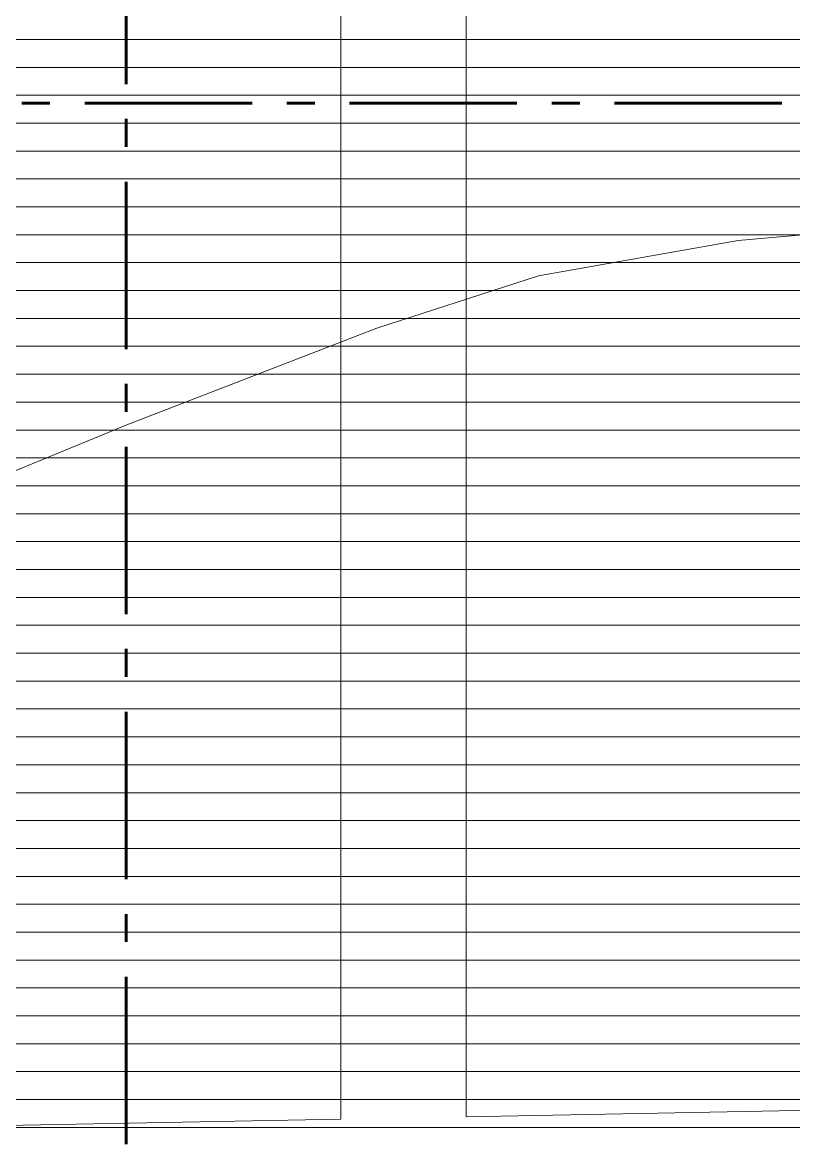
# Model space of a CAD drawing. Header units: metres. Extents: x 48 to 635, y -15 to 39.
# Drawn here: x 68.257 to 71.022, y 6.48 to 10.516 of the extents above; entities that cross this region are included whole.
import ezdxf

# ---------------------------------------------------------------- set-up
doc = ezdxf.new("R2010")
doc.units = ezdxf.units.M
doc.header["$MEASUREMENT"] = 0
doc.linetypes.add('Linea punta', pattern=[0.85, 0.6, -0.125, 0, -0.125])
doc.linetypes.add('Wipeout_Contour', pattern=[1, 0, -1])
for name, color, linetype in [('Interior - Furniture', 7, 'Continuous'), ('Marker - Section', 7, 'Continuous'), ('Shell - Roof', 7, 'Continuous'), ('Structural - Bearing', 7, 'Continuous')]:
    doc.layers.add(name, color=color, linetype=linetype)

# ---------------------------------------------------------------- blocks, each defined once
blk = doc.blocks.new('*X20')
at = {"layer": 'Shell - Roof', "color": 23, "linetype": 'Continuous', "lineweight": 13, "true_color": 0xbf8080}
for p, q in [((68.2008, 10.4551), (68.447, 10.4551)), ((68.2008, 10.4551), (68.447, 10.4551)), ((68.447, 10.4551), (68.6932, 10.4551)), ((68.447, 10.4551), (68.6932, 10.4551)), ((68.6932, 10.4551), (68.9394, 10.4551)), ((68.6932, 10.4551), (68.9394, 10.4551)), ((68.9394, 10.4551), (69.1856, 10.4551)), ((68.9394, 10.4551), (69.1856, 10.4551)), ((69.1856, 10.4551), (69.4318, 10.4551)), ((69.1856, 10.4551), (69.4318, 10.4551)), ((69.4318, 10.4551), (69.678, 10.4551)), ((69.4318, 10.4551), (69.678, 10.4551)), ((69.678, 10.4551), (69.9242, 10.4551)), ((69.678, 10.4551), (69.9242, 10.4551)), ((69.9242, 10.4551), (70.1704, 10.4551)), ((69.9242, 10.4551), (70.1704, 10.4551)), ((70.1704, 10.4551), (70.4166, 10.4551)), ((70.1704, 10.4551), (70.4166, 10.4551)), ((70.4166, 10.4551), (70.6628, 10.4551)), ((70.4166, 10.4551), (70.6628, 10.4551)), ((70.6628, 10.4551), (70.909, 10.4551)), ((70.6628, 10.4551), (70.909, 10.4551)), ((70.909, 10.4551), (71.1552, 10.4551)), ((70.909, 10.4551), (71.1552, 10.4551)), ((68.2008, 10.3551), (68.447, 10.3551)), ((68.2008, 10.3551), (68.447, 10.3551)), ((68.447, 10.3551), (68.6932, 10.3551)), ((68.447, 10.3551), (68.6932, 10.3551)), ((68.6932, 10.3551), (68.9394, 10.3551)), ((68.6932, 10.3551), (68.9394, 10.3551)), ((68.9394, 10.3551), (69.1856, 10.3551)), ((68.9394, 10.3551), (69.1856, 10.3551)), ((69.1856, 10.3551), (69.4318, 10.3551)), ((69.1856, 10.3551), (69.4318, 10.3551)), ((69.4318, 10.3551), (69.678, 10.3551)), ((69.4318, 10.3551), (69.678, 10.3551)), ((69.678, 10.3551), (69.9242, 10.3551)), ((69.678, 10.3551), (69.9242, 10.3551)), ((69.9242, 10.3551), (70.1704, 10.3551)), ((69.9242, 10.3551), (70.1704, 10.3551)), ((70.1704, 10.3551), (70.4166, 10.3551)), ((70.1704, 10.3551), (70.4166, 10.3551)), ((70.4166, 10.3551), (70.6628, 10.3551)), ((70.4166, 10.3551), (70.6628, 10.3551)), ((70.6628, 10.3551), (70.909, 10.3551)), ((70.6628, 10.3551), (70.909, 10.3551)), ((70.909, 10.3551), (71.1552, 10.3551)), ((70.909, 10.3551), (71.1552, 10.3551)), ((68.2008, 10.2551), (68.447, 10.2551)), ((68.2008, 10.2551), (68.447, 10.2551)), ((68.447, 10.2551), (68.6932, 10.2551)), ((68.447, 10.2551), (68.6932, 10.2551)), ((68.6932, 10.2551), (68.9394, 10.2551)), ((68.6932, 10.2551), (68.9394, 10.2551)), ((68.9394, 10.2551), (69.1856, 10.2551)), ((68.9394, 10.2551), (69.1856, 10.2551)), ((69.1856, 10.2551), (69.4318, 10.2551)), ((69.1856, 10.2551), (69.4318, 10.2551)), ((69.4318, 10.2551), (69.678, 10.2551)), ((69.4318, 10.2551), (69.678, 10.2551)), ((69.678, 10.2551), (69.9242, 10.2551)), ((69.678, 10.2551), (69.9242, 10.2551)), ((69.9242, 10.2551), (70.1704, 10.2551)), ((69.9242, 10.2551), (70.1704, 10.2551)), ((70.1704, 10.2551), (70.4166, 10.2551)), ((70.1704, 10.2551), (70.4166, 10.2551)), ((70.4166, 10.2551), (70.6628, 10.2551)), ((70.4166, 10.2551), (70.6628, 10.2551)), ((70.6628, 10.2551), (70.909, 10.2551)), ((70.6628, 10.2551), (70.909, 10.2551)), ((70.909, 10.2551), (71.1552, 10.2551)), ((70.909, 10.2551), (71.1552, 10.2551)), ((68.2008, 10.1551), (68.447, 10.1551)), ((68.2008, 10.1551), (68.447, 10.1551)), ((68.447, 10.1551), (68.6932, 10.1551)), ((68.447, 10.1551), (68.6932, 10.1551)), ((68.6932, 10.1551), (68.9394, 10.1551)), ((68.6932, 10.1551), (68.9394, 10.1551)), ((68.9394, 10.1551), (69.1856, 10.1551)), ((68.9394, 10.1551), (69.1856, 10.1551)), ((69.1856, 10.1551), (69.4318, 10.1551)), ((69.1856, 10.1551), (69.4318, 10.1551)), ((69.4318, 10.1551), (69.678, 10.1551)), ((69.4318, 10.1551), (69.678, 10.1551)), ((69.678, 10.1551), (69.9242, 10.1551)), ((69.678, 10.1551), (69.9242, 10.1551)), ((69.9242, 10.1551), (70.1704, 10.1551)), ((69.9242, 10.1551), (70.1704, 10.1551)), ((70.1704, 10.1551), (70.4166, 10.1551)), ((70.1704, 10.1551), (70.4166, 10.1551)), ((70.4166, 10.1551), (70.6628, 10.1551)), ((70.4166, 10.1551), (70.6628, 10.1551)), ((70.6628, 10.1551), (70.909, 10.1551)), ((70.6628, 10.1551), (70.909, 10.1551)), ((70.909, 10.1551), (71.1552, 10.1551)), ((70.909, 10.1551), (71.1552, 10.1551)), ((68.2008, 10.0551), (68.447, 10.0551)), ((68.2008, 10.0551), (68.447, 10.0551)), ((68.447, 10.0551), (68.6932, 10.0551)), ((68.447, 10.0551), (68.6932, 10.0551)), ((68.6932, 10.0551), (68.9394, 10.0551)), ((68.6932, 10.0551), (68.9394, 10.0551)), ((68.9394, 10.0551), (69.1856, 10.0551)), ((68.9394, 10.0551), (69.1856, 10.0551)), ((69.1856, 10.0551), (69.4318, 10.0551)), ((69.1856, 10.0551), (69.4318, 10.0551)), ((69.4318, 10.0551), (69.678, 10.0551)), ((69.4318, 10.0551), (69.678, 10.0551)), ((69.678, 10.0551), (69.9242, 10.0551)), ((69.678, 10.0551), (69.9242, 10.0551)), ((69.9242, 10.0551), (70.1704, 10.0551)), ((69.9242, 10.0551), (70.1704, 10.0551)), ((70.1704, 10.0551), (70.4166, 10.0551)), ((70.1704, 10.0551), (70.4166, 10.0551)), ((70.4166, 10.0551), (70.6628, 10.0551)), ((70.4166, 10.0551), (70.6628, 10.0551)), ((70.6628, 10.0551), (70.909, 10.0551)), ((70.6628, 10.0551), (70.909, 10.0551)), ((70.909, 10.0551), (71.1552, 10.0551)), ((70.909, 10.0551), (71.1552, 10.0551)), ((68.2008, 9.9551), (68.447, 9.9551)), ((68.2008, 9.9551), (68.447, 9.9551)), ((68.447, 9.9551), (68.6932, 9.9551)), ((68.447, 9.9551), (68.6932, 9.9551)), ((68.6932, 9.9551), (68.9394, 9.9551)), ((68.6932, 9.9551), (68.9394, 9.9551)), ((68.9394, 9.9551), (69.1856, 9.9551)), ((68.9394, 9.9551), (69.1856, 9.9551)), ((69.1856, 9.9551), (69.4318, 9.9551)), ((69.1856, 9.9551), (69.4318, 9.9551)), ((69.4318, 9.9551), (69.678, 9.9551)), ((69.4318, 9.9551), (69.678, 9.9551)), ((69.678, 9.9551), (69.9242, 9.9551)), ((69.678, 9.9551), (69.9242, 9.9551)), ((69.9242, 9.9551), (70.1704, 9.9551)), ((69.9242, 9.9551), (70.1704, 9.9551)), ((70.1704, 9.9551), (70.4166, 9.9551)), ((70.1704, 9.9551), (70.4166, 9.9551)), ((70.4166, 9.9551), (70.6628, 9.9551)), ((70.4166, 9.9551), (70.6628, 9.9551)), ((70.6628, 9.9551), (70.909, 9.9551)), ((70.6628, 9.9551), (70.909, 9.9551)), ((70.909, 9.9551), (71.1552, 9.9551)), ((70.909, 9.9551), (71.1552, 9.9551)), ((68.2008, 9.8551), (68.447, 9.8551)), ((68.2008, 9.8551), (68.447, 9.8551)), ((68.447, 9.8551), (68.6932, 9.8551)), ((68.447, 9.8551), (68.6932, 9.8551)), ((68.6932, 9.8551), (68.9394, 9.8551)), ((68.6932, 9.8551), (68.9394, 9.8551)), ((68.9394, 9.8551), (69.1856, 9.8551)), ((68.9394, 9.8551), (69.1856, 9.8551)), ((69.1856, 9.8551), (69.4318, 9.8551)), ((69.1856, 9.8551), (69.4318, 9.8551)), ((69.4318, 9.8551), (69.678, 9.8551)), ((69.4318, 9.8551), (69.678, 9.8551)), ((69.678, 9.8551), (69.9242, 9.8551)), ((69.678, 9.8551), (69.9242, 9.8551)), ((69.9242, 9.8551), (70.1704, 9.8551)), ((69.9242, 9.8551), (70.1704, 9.8551)), ((70.1704, 9.8551), (70.4166, 9.8551)), ((70.1704, 9.8551), (70.4166, 9.8551)), ((70.4166, 9.8551), (70.6628, 9.8551)), ((70.4166, 9.8551), (70.6628, 9.8551)), ((70.6628, 9.8551), (70.909, 9.8551)), ((70.6628, 9.8551), (70.909, 9.8551)), ((70.909, 9.8551), (71.1552, 9.8551)), ((70.909, 9.8551), (71.1552, 9.8551)), ((68.2008, 9.7551), (68.447, 9.7551)), ((68.2008, 9.7551), (68.447, 9.7551)), ((68.447, 9.7551), (68.6932, 9.7551)), ((68.447, 9.7551), (68.6932, 9.7551)), ((68.6932, 9.7551), (68.9394, 9.7551)), ((68.6932, 9.7551), (68.9394, 9.7551)), ((68.9394, 9.7551), (69.1856, 9.7551)), ((68.9394, 9.7551), (69.1856, 9.7551)), ((69.1856, 9.7551), (69.4318, 9.7551)), ((69.1856, 9.7551), (69.4318, 9.7551)), ((69.4318, 9.7551), (69.678, 9.7551)), ((69.4318, 9.7551), (69.678, 9.7551)), ((69.678, 9.7551), (69.9242, 9.7551)), ((69.678, 9.7551), (69.9242, 9.7551)), ((69.9242, 9.7551), (70.1704, 9.7551)), ((69.9242, 9.7551), (70.1704, 9.7551)), ((70.1704, 9.7551), (70.4166, 9.7551)), ((70.1704, 9.7551), (70.4166, 9.7551)), ((70.4166, 9.7551), (70.6628, 9.7551)), ((70.4166, 9.7551), (70.6628, 9.7551)), ((70.6628, 9.7551), (70.909, 9.7551)), ((70.6628, 9.7551), (70.909, 9.7551)), ((70.909, 9.7551), (71.1552, 9.7551)), ((70.909, 9.7551), (71.1552, 9.7551)), ((68.2008, 9.6551), (68.447, 9.6551)), ((68.2008, 9.6551), (68.447, 9.6551)), ((68.447, 9.6551), (68.6932, 9.6551)), ((68.447, 9.6551), (68.6932, 9.6551)), ((68.6932, 9.6551), (68.9394, 9.6551)), ((68.6932, 9.6551), (68.9394, 9.6551)), ((68.9394, 9.6551), (69.1856, 9.6551)), ((68.9394, 9.6551), (69.1856, 9.6551)), ((69.1856, 9.6551), (69.4318, 9.6551)), ((69.1856, 9.6551), (69.4318, 9.6551)), ((69.4318, 9.6551), (69.678, 9.6551)), ((69.4318, 9.6551), (69.678, 9.6551)), ((69.678, 9.6551), (69.9242, 9.6551)), ((69.678, 9.6551), (69.9242, 9.6551)), ((69.9242, 9.6551), (70.1704, 9.6551)), ((69.9242, 9.6551), (70.1704, 9.6551)), ((70.1704, 9.6551), (70.4166, 9.6551)), ((70.1704, 9.6551), (70.4166, 9.6551)), ((70.4166, 9.6551), (70.6628, 9.6551)), ((70.4166, 9.6551), (70.6628, 9.6551)), ((70.6628, 9.6551), (70.909, 9.6551)), ((70.6628, 9.6551), (70.909, 9.6551)), ((70.909, 9.6551), (71.1552, 9.6551)), ((70.909, 9.6551), (71.1552, 9.6551)), ((68.2008, 9.5551), (68.447, 9.5551)), ((68.2008, 9.5551), (68.447, 9.5551)), ((68.447, 9.5551), (68.6932, 9.5551)), ((68.447, 9.5551), (68.6932, 9.5551)), ((68.6932, 9.5551), (68.9394, 9.5551)), ((68.6932, 9.5551), (68.9394, 9.5551)), ((68.9394, 9.5551), (69.1856, 9.5551)), ((68.9394, 9.5551), (69.1856, 9.5551)), ((69.1856, 9.5551), (69.4318, 9.5551)), ((69.1856, 9.5551), (69.4318, 9.5551)), ((69.4318, 9.5551), (69.678, 9.5551)), ((69.4318, 9.5551), (69.678, 9.5551)), ((69.678, 9.5551), (69.9242, 9.5551)), ((69.678, 9.5551), (69.9242, 9.5551)), ((69.9242, 9.5551), (70.1704, 9.5551)), ((69.9242, 9.5551), (70.1704, 9.5551)), ((70.1704, 9.5551), (70.4166, 9.5551)), ((70.1704, 9.5551), (70.4166, 9.5551)), ((70.4166, 9.5551), (70.6628, 9.5551)), ((70.4166, 9.5551), (70.6628, 9.5551)), ((70.6628, 9.5551), (70.909, 9.5551)), ((70.6628, 9.5551), (70.909, 9.5551)), ((70.909, 9.5551), (71.1552, 9.5551)), ((70.909, 9.5551), (71.1552, 9.5551)), ((68.2008, 9.4551), (68.447, 9.4551)), ((68.2008, 9.4551), (68.447, 9.4551)), ((68.447, 9.4551), (68.6932, 9.4551)), ((68.447, 9.4551), (68.6932, 9.4551)), ((68.6932, 9.4551), (68.9394, 9.4551)), ((68.6932, 9.4551), (68.9394, 9.4551)), ((68.9394, 9.4551), (69.1856, 9.4551)), ((68.9394, 9.4551), (69.1856, 9.4551)), ((69.1856, 9.4551), (69.4318, 9.4551)), ((69.1856, 9.4551), (69.4318, 9.4551)), ((69.4318, 9.4551), (69.678, 9.4551)), ((69.4318, 9.4551), (69.678, 9.4551)), ((69.678, 9.4551), (69.9242, 9.4551)), ((69.678, 9.4551), (69.9242, 9.4551)), ((69.9242, 9.4551), (70.1704, 9.4551)), ((69.9242, 9.4551), (70.1704, 9.4551)), ((70.1704, 9.4551), (70.4166, 9.4551)), ((70.1704, 9.4551), (70.4166, 9.4551)), ((70.4166, 9.4551), (70.6628, 9.4551)), ((70.4166, 9.4551), (70.6628, 9.4551)), ((70.6628, 9.4551), (70.909, 9.4551)), ((70.6628, 9.4551), (70.909, 9.4551)), ((70.909, 9.4551), (71.1552, 9.4551)), ((70.909, 9.4551), (71.1552, 9.4551)), ((68.2008, 9.3551), (68.447, 9.3551)), ((68.2008, 9.3551), (68.447, 9.3551)), ((68.447, 9.3551), (68.6932, 9.3551)), ((68.447, 9.3551), (68.6932, 9.3551)), ((68.6932, 9.3551), (68.9394, 9.3551)), ((68.6932, 9.3551), (68.9394, 9.3551)), ((68.9394, 9.3551), (69.1856, 9.3551)), ((68.9394, 9.3551), (69.1856, 9.3551)), ((69.1856, 9.3551), (69.4318, 9.3551)), ((69.1856, 9.3551), (69.4318, 9.3551)), ((69.4318, 9.3551), (69.678, 9.3551)), ((69.4318, 9.3551), (69.678, 9.3551)), ((69.678, 9.3551), (69.9242, 9.3551)), ((69.678, 9.3551), (69.9242, 9.3551)), ((69.9242, 9.3551), (70.1704, 9.3551)), ((69.9242, 9.3551), (70.1704, 9.3551)), ((70.1704, 9.3551), (70.4166, 9.3551)), ((70.1704, 9.3551), (70.4166, 9.3551)), ((70.4166, 9.3551), (70.6628, 9.3551)), ((70.4166, 9.3551), (70.6628, 9.3551)), ((70.6628, 9.3551), (70.909, 9.3551)), ((70.6628, 9.3551), (70.909, 9.3551)), ((70.909, 9.3551), (71.1552, 9.3551)), ((70.909, 9.3551), (71.1552, 9.3551)), ((68.2008, 9.2551), (68.447, 9.2551)), ((68.2008, 9.2551), (68.447, 9.2551)), ((68.447, 9.2551), (68.6932, 9.2551)), ((68.447, 9.2551), (68.6932, 9.2551)), ((68.6932, 9.2551), (68.9394, 9.2551)), ((68.6932, 9.2551), (68.9394, 9.2551)), ((68.9394, 9.2551), (69.1856, 9.2551)), ((68.9394, 9.2551), (69.1856, 9.2551)), ((69.1856, 9.2551), (69.4318, 9.2551)), ((69.1856, 9.2551), (69.4318, 9.2551)), ((69.4318, 9.2551), (69.678, 9.2551)), ((69.4318, 9.2551), (69.678, 9.2551)), ((69.678, 9.2551), (69.9242, 9.2551)), ((69.678, 9.2551), (69.9242, 9.2551)), ((69.9242, 9.2551), (70.1704, 9.2551)), ((69.9242, 9.2551), (70.1704, 9.2551)), ((70.1704, 9.2551), (70.4166, 9.2551)), ((70.1704, 9.2551), (70.4166, 9.2551)), ((70.4166, 9.2551), (70.6628, 9.2551)), ((70.4166, 9.2551), (70.6628, 9.2551)), ((70.6628, 9.2551), (70.909, 9.2551)), ((70.6628, 9.2551), (70.909, 9.2551)), ((70.909, 9.2551), (71.1552, 9.2551)), ((70.909, 9.2551), (71.1552, 9.2551)), ((68.2008, 9.1551), (68.447, 9.1551)), ((68.2008, 9.1551), (68.447, 9.1551)), ((68.447, 9.1551), (68.6932, 9.1551)), ((68.447, 9.1551), (68.6932, 9.1551)), ((68.6932, 9.1551), (68.9394, 9.1551)), ((68.6932, 9.1551), (68.9394, 9.1551)), ((68.9394, 9.1551), (69.1856, 9.1551)), ((68.9394, 9.1551), (69.1856, 9.1551)), ((69.1856, 9.1551), (69.4318, 9.1551)), ((69.1856, 9.1551), (69.4318, 9.1551)), ((69.4318, 9.1551), (69.678, 9.1551)), ((69.4318, 9.1551), (69.678, 9.1551)), ((69.678, 9.1551), (69.9242, 9.1551)), ((69.678, 9.1551), (69.9242, 9.1551)), ((69.9242, 9.1551), (70.1704, 9.1551)), ((69.9242, 9.1551), (70.1704, 9.1551)), ((70.1704, 9.1551), (70.4166, 9.1551)), ((70.1704, 9.1551), (70.4166, 9.1551)), ((70.4166, 9.1551), (70.6628, 9.1551)), ((70.4166, 9.1551), (70.6628, 9.1551)), ((70.6628, 9.1551), (70.909, 9.1551)), ((70.6628, 9.1551), (70.909, 9.1551)), ((70.909, 9.1551), (71.1552, 9.1551)), ((70.909, 9.1551), (71.1552, 9.1551)), ((68.2008, 9.0551), (68.447, 9.0551)), ((68.2008, 9.0551), (68.447, 9.0551)), ((68.447, 9.0551), (68.6932, 9.0551)), ((68.447, 9.0551), (68.6932, 9.0551)), ((68.6932, 9.0551), (68.9394, 9.0551)), ((68.6932, 9.0551), (68.9394, 9.0551)), ((68.9394, 9.0551), (69.1856, 9.0551)), ((68.9394, 9.0551), (69.1856, 9.0551)), ((69.1856, 9.0551), (69.4318, 9.0551)), ((69.1856, 9.0551), (69.4318, 9.0551)), ((69.4318, 9.0551), (69.678, 9.0551)), ((69.4318, 9.0551), (69.678, 9.0551)), ((69.678, 9.0551), (69.9242, 9.0551)), ((69.678, 9.0551), (69.9242, 9.0551)), ((69.9242, 9.0551), (70.1704, 9.0551)), ((69.9242, 9.0551), (70.1704, 9.0551)), ((70.1704, 9.0551), (70.4166, 9.0551)), ((70.1704, 9.0551), (70.4166, 9.0551)), ((70.4166, 9.0551), (70.6628, 9.0551)), ((70.4166, 9.0551), (70.6628, 9.0551)), ((70.6628, 9.0551), (70.909, 9.0551)), ((70.6628, 9.0551), (70.909, 9.0551)), ((70.909, 9.0551), (71.1552, 9.0551)), ((70.909, 9.0551), (71.1552, 9.0551)), ((68.2008, 8.9551), (68.447, 8.9551)), ((68.2008, 8.9551), (68.447, 8.9551)), ((68.447, 8.9551), (68.6932, 8.9551)), ((68.447, 8.9551), (68.6932, 8.9551)), ((68.6932, 8.9551), (68.9394, 8.9551)), ((68.6932, 8.9551), (68.9394, 8.9551)), ((68.9394, 8.9551), (69.1856, 8.9551)), ((68.9394, 8.9551), (69.1856, 8.9551)), ((69.1856, 8.9551), (69.4318, 8.9551)), ((69.1856, 8.9551), (69.4318, 8.9551)), ((69.4318, 8.9551), (69.678, 8.9551)), ((69.4318, 8.9551), (69.678, 8.9551)), ((69.678, 8.9551), (69.9242, 8.9551)), ((69.678, 8.9551), (69.9242, 8.9551)), ((69.9242, 8.9551), (70.1704, 8.9551)), ((69.9242, 8.9551), (70.1704, 8.9551)), ((70.1704, 8.9551), (70.4166, 8.9551)), ((70.1704, 8.9551), (70.4166, 8.9551)), ((70.4166, 8.9551), (70.6628, 8.9551)), ((70.4166, 8.9551), (70.6628, 8.9551)), ((70.6628, 8.9551), (70.909, 8.9551)), ((70.6628, 8.9551), (70.909, 8.9551)), ((70.909, 8.9551), (71.1552, 8.9551)), ((70.909, 8.9551), (71.1552, 8.9551)), ((68.2008, 8.8551), (68.447, 8.8551)), ((68.2008, 8.8551), (68.447, 8.8551)), ((68.447, 8.8551), (68.6932, 8.8551)), ((68.447, 8.8551), (68.6932, 8.8551)), ((68.6932, 8.8551), (68.9394, 8.8551)), ((68.6932, 8.8551), (68.9394, 8.8551)), ((68.9394, 8.8551), (69.1856, 8.8551)), ((68.9394, 8.8551), (69.1856, 8.8551)), ((69.1856, 8.8551), (69.4318, 8.8551)), ((69.1856, 8.8551), (69.4318, 8.8551)), ((69.4318, 8.8551), (69.678, 8.8551)), ((69.4318, 8.8551), (69.678, 8.8551)), ((69.678, 8.8551), (69.9242, 8.8551)), ((69.678, 8.8551), (69.9242, 8.8551)), ((69.9242, 8.8551), (70.1704, 8.8551)), ((69.9242, 8.8551), (70.1704, 8.8551)), ((70.1704, 8.8551), (70.4166, 8.8551)), ((70.1704, 8.8551), (70.4166, 8.8551)), ((70.4166, 8.8551), (70.6628, 8.8551)), ((70.4166, 8.8551), (70.6628, 8.8551)), ((70.6628, 8.8551), (70.909, 8.8551)), ((70.6628, 8.8551), (70.909, 8.8551)), ((70.909, 8.8551), (71.1552, 8.8551)), ((70.909, 8.8551), (71.1552, 8.8551)), ((68.2008, 8.7551), (68.447, 8.7551)), ((68.2008, 8.7551), (68.447, 8.7551)), ((68.447, 8.7551), (68.6932, 8.7551)), ((68.447, 8.7551), (68.6932, 8.7551)), ((68.6932, 8.7551), (68.9394, 8.7551)), ((68.6932, 8.7551), (68.9394, 8.7551)), ((68.9394, 8.7551), (69.1856, 8.7551)), ((68.9394, 8.7551), (69.1856, 8.7551)), ((69.1856, 8.7551), (69.4318, 8.7551)), ((69.1856, 8.7551), (69.4318, 8.7551)), ((69.4318, 8.7551), (69.678, 8.7551)), ((69.4318, 8.7551), (69.678, 8.7551)), ((69.678, 8.7551), (69.9242, 8.7551)), ((69.678, 8.7551), (69.9242, 8.7551)), ((69.9242, 8.7551), (70.1704, 8.7551)), ((69.9242, 8.7551), (70.1704, 8.7551)), ((70.1704, 8.7551), (70.4166, 8.7551)), ((70.1704, 8.7551), (70.4166, 8.7551)), ((70.4166, 8.7551), (70.6628, 8.7551)), ((70.4166, 8.7551), (70.6628, 8.7551)), ((70.6628, 8.7551), (70.909, 8.7551)), ((70.6628, 8.7551), (70.909, 8.7551)), ((70.909, 8.7551), (71.1552, 8.7551)), ((70.909, 8.7551), (71.1552, 8.7551)), ((68.2008, 8.6551), (68.447, 8.6551)), ((68.2008, 8.6551), (68.447, 8.6551)), ((68.447, 8.6551), (68.6932, 8.6551)), ((68.447, 8.6551), (68.6932, 8.6551)), ((68.6932, 8.6551), (68.9394, 8.6551)), ((68.6932, 8.6551), (68.9394, 8.6551)), ((68.9394, 8.6551), (69.1856, 8.6551)), ((68.9394, 8.6551), (69.1856, 8.6551)), ((69.1856, 8.6551), (69.4318, 8.6551)), ((69.1856, 8.6551), (69.4318, 8.6551)), ((69.4318, 8.6551), (69.678, 8.6551)), ((69.4318, 8.6551), (69.678, 8.6551)), ((69.678, 8.6551), (69.9242, 8.6551)), ((69.678, 8.6551), (69.9242, 8.6551)), ((69.9242, 8.6551), (70.1704, 8.6551)), ((69.9242, 8.6551), (70.1704, 8.6551)), ((70.1704, 8.6551), (70.4166, 8.6551)), ((70.1704, 8.6551), (70.4166, 8.6551)), ((70.4166, 8.6551), (70.6628, 8.6551)), ((70.4166, 8.6551), (70.6628, 8.6551)), ((70.6628, 8.6551), (70.909, 8.6551)), ((70.6628, 8.6551), (70.909, 8.6551)), ((70.909, 8.6551), (71.1552, 8.6551)), ((70.909, 8.6551), (71.1552, 8.6551)), ((68.2008, 8.5551), (68.447, 8.5551)), ((68.2008, 8.5551), (68.447, 8.5551)), ((68.447, 8.5551), (68.6932, 8.5551)), ((68.447, 8.5551), (68.6932, 8.5551)), ((68.6932, 8.5551), (68.9394, 8.5551)), ((68.6932, 8.5551), (68.9394, 8.5551)), ((68.9394, 8.5551), (69.1856, 8.5551)), ((68.9394, 8.5551), (69.1856, 8.5551)), ((69.1856, 8.5551), (69.4318, 8.5551)), ((69.1856, 8.5551), (69.4318, 8.5551)), ((69.4318, 8.5551), (69.678, 8.5551)), ((69.4318, 8.5551), (69.678, 8.5551)), ((69.678, 8.5551), (69.9242, 8.5551)), ((69.678, 8.5551), (69.9242, 8.5551)), ((69.9242, 8.5551), (70.1704, 8.5551)), ((69.9242, 8.5551), (70.1704, 8.5551)), ((70.1704, 8.5551), (70.4166, 8.5551)), ((70.1704, 8.5551), (70.4166, 8.5551)), ((70.4166, 8.5551), (70.6628, 8.5551)), ((70.4166, 8.5551), (70.6628, 8.5551)), ((70.6628, 8.5551), (70.909, 8.5551)), ((70.6628, 8.5551), (70.909, 8.5551)), ((70.909, 8.5551), (71.1552, 8.5551)), ((70.909, 8.5551), (71.1552, 8.5551)), ((68.2008, 8.4551), (68.447, 8.4551)), ((68.2008, 8.4551), (68.447, 8.4551)), ((68.447, 8.4551), (68.6932, 8.4551)), ((68.447, 8.4551), (68.6932, 8.4551)), ((68.6932, 8.4551), (68.9394, 8.4551)), ((68.6932, 8.4551), (68.9394, 8.4551)), ((68.9394, 8.4551), (69.1856, 8.4551)), ((68.9394, 8.4551), (69.1856, 8.4551)), ((69.1856, 8.4551), (69.4318, 8.4551)), ((69.1856, 8.4551), (69.4318, 8.4551)), ((69.4318, 8.4551), (69.678, 8.4551)), ((69.4318, 8.4551), (69.678, 8.4551)), ((69.678, 8.4551), (69.9242, 8.4551)), ((69.678, 8.4551), (69.9242, 8.4551)), ((69.9242, 8.4551), (70.1704, 8.4551)), ((69.9242, 8.4551), (70.1704, 8.4551)), ((70.1704, 8.4551), (70.4166, 8.4551)), ((70.1704, 8.4551), (70.4166, 8.4551)), ((70.4166, 8.4551), (70.6628, 8.4551)), ((70.4166, 8.4551), (70.6628, 8.4551)), ((70.6628, 8.4551), (70.909, 8.4551)), ((70.6628, 8.4551), (70.909, 8.4551)), ((70.909, 8.4551), (71.1552, 8.4551)), ((70.909, 8.4551), (71.1552, 8.4551)), ((68.2008, 8.3551), (68.447, 8.3551)), ((68.2008, 8.3551), (68.447, 8.3551)), ((68.447, 8.3551), (68.6932, 8.3551)), ((68.447, 8.3551), (68.6932, 8.3551)), ((68.6932, 8.3551), (68.9394, 8.3551)), ((68.6932, 8.3551), (68.9394, 8.3551)), ((68.9394, 8.3551), (69.1856, 8.3551)), ((68.9394, 8.3551), (69.1856, 8.3551)), ((69.1856, 8.3551), (69.4318, 8.3551)), ((69.1856, 8.3551), (69.4318, 8.3551)), ((69.4318, 8.3551), (69.678, 8.3551)), ((69.4318, 8.3551), (69.678, 8.3551)), ((69.678, 8.3551), (69.9242, 8.3551)), ((69.678, 8.3551), (69.9242, 8.3551)), ((69.9242, 8.3551), (70.1704, 8.3551)), ((69.9242, 8.3551), (70.1704, 8.3551)), ((70.1704, 8.3551), (70.4166, 8.3551)), ((70.1704, 8.3551), (70.4166, 8.3551)), ((70.4166, 8.3551), (70.6628, 8.3551)), ((70.4166, 8.3551), (70.6628, 8.3551)), ((70.6628, 8.3551), (70.909, 8.3551)), ((70.6628, 8.3551), (70.909, 8.3551)), ((70.909, 8.3551), (71.1552, 8.3551)), ((70.909, 8.3551), (71.1552, 8.3551)), ((68.2008, 8.2551), (68.447, 8.2551)), ((68.2008, 8.2551), (68.447, 8.2551)), ((68.447, 8.2551), (68.6932, 8.2551)), ((68.447, 8.2551), (68.6932, 8.2551)), ((68.6932, 8.2551), (68.9394, 8.2551)), ((68.6932, 8.2551), (68.9394, 8.2551)), ((68.9394, 8.2551), (69.1856, 8.2551)), ((68.9394, 8.2551), (69.1856, 8.2551)), ((69.1856, 8.2551), (69.4318, 8.2551)), ((69.1856, 8.2551), (69.4318, 8.2551)), ((69.4318, 8.2551), (69.678, 8.2551)), ((69.4318, 8.2551), (69.678, 8.2551)), ((69.678, 8.2551), (69.9242, 8.2551)), ((69.678, 8.2551), (69.9242, 8.2551)), ((69.9242, 8.2551), (70.1704, 8.2551)), ((69.9242, 8.2551), (70.1704, 8.2551)), ((70.1704, 8.2551), (70.4166, 8.2551)), ((70.1704, 8.2551), (70.4166, 8.2551)), ((70.4166, 8.2551), (70.6628, 8.2551)), ((70.4166, 8.2551), (70.6628, 8.2551)), ((70.6628, 8.2551), (70.909, 8.2551)), ((70.6628, 8.2551), (70.909, 8.2551)), ((70.909, 8.2551), (71.1552, 8.2551)), ((70.909, 8.2551), (71.1552, 8.2551)), ((68.2008, 8.1551), (68.447, 8.1551)), ((68.2008, 8.1551), (68.447, 8.1551)), ((68.447, 8.1551), (68.6932, 8.1551)), ((68.447, 8.1551), (68.6932, 8.1551)), ((68.6932, 8.1551), (68.9394, 8.1551)), ((68.6932, 8.1551), (68.9394, 8.1551)), ((68.9394, 8.1551), (69.1856, 8.1551)), ((68.9394, 8.1551), (69.1856, 8.1551)), ((69.1856, 8.1551), (69.4318, 8.1551)), ((69.1856, 8.1551), (69.4318, 8.1551)), ((69.4318, 8.1551), (69.678, 8.1551)), ((69.4318, 8.1551), (69.678, 8.1551)), ((69.678, 8.1551), (69.9242, 8.1551)), ((69.678, 8.1551), (69.9242, 8.1551)), ((69.9242, 8.1551), (70.1704, 8.1551)), ((69.9242, 8.1551), (70.1704, 8.1551)), ((70.1704, 8.1551), (70.4166, 8.1551)), ((70.1704, 8.1551), (70.4166, 8.1551)), ((70.4166, 8.1551), (70.6628, 8.1551)), ((70.4166, 8.1551), (70.6628, 8.1551)), ((70.6628, 8.1551), (70.909, 8.1551)), ((70.6628, 8.1551), (70.909, 8.1551)), ((70.909, 8.1551), (71.1552, 8.1551)), ((70.909, 8.1551), (71.1552, 8.1551)), ((68.2008, 8.0551), (68.447, 8.0551)), ((68.2008, 8.0551), (68.447, 8.0551)), ((68.447, 8.0551), (68.6932, 8.0551)), ((68.447, 8.0551), (68.6932, 8.0551)), ((68.6932, 8.0551), (68.9394, 8.0551)), ((68.6932, 8.0551), (68.9394, 8.0551)), ((68.9394, 8.0551), (69.1856, 8.0551)), ((68.9394, 8.0551), (69.1856, 8.0551)), ((69.1856, 8.0551), (69.4318, 8.0551)), ((69.1856, 8.0551), (69.4318, 8.0551)), ((69.4318, 8.0551), (69.678, 8.0551)), ((69.4318, 8.0551), (69.678, 8.0551)), ((69.678, 8.0551), (69.9242, 8.0551)), ((69.678, 8.0551), (69.9242, 8.0551)), ((69.9242, 8.0551), (70.1704, 8.0551)), ((69.9242, 8.0551), (70.1704, 8.0551)), ((70.1704, 8.0551), (70.4166, 8.0551)), ((70.1704, 8.0551), (70.4166, 8.0551)), ((70.4166, 8.0551), (70.6628, 8.0551)), ((70.4166, 8.0551), (70.6628, 8.0551)), ((70.6628, 8.0551), (70.909, 8.0551)), ((70.6628, 8.0551), (70.909, 8.0551)), ((70.909, 8.0551), (71.1552, 8.0551)), ((70.909, 8.0551), (71.1552, 8.0551)), ((68.2008, 7.9551), (68.447, 7.9551)), ((68.2008, 7.9551), (68.447, 7.9551)), ((68.447, 7.9551), (68.6932, 7.9551)), ((68.447, 7.9551), (68.6932, 7.9551)), ((68.6932, 7.9551), (68.9394, 7.9551)), ((68.6932, 7.9551), (68.9394, 7.9551)), ((68.9394, 7.9551), (69.1856, 7.9551)), ((68.9394, 7.9551), (69.1856, 7.9551)), ((69.1856, 7.9551), (69.4318, 7.9551)), ((69.1856, 7.9551), (69.4318, 7.9551)), ((69.4318, 7.9551), (69.678, 7.9551)), ((69.4318, 7.9551), (69.678, 7.9551)), ((69.678, 7.9551), (69.9242, 7.9551)), ((69.678, 7.9551), (69.9242, 7.9551)), ((69.9242, 7.9551), (70.1704, 7.9551)), ((69.9242, 7.9551), (70.1704, 7.9551)), ((70.1704, 7.9551), (70.4166, 7.9551)), ((70.1704, 7.9551), (70.4166, 7.9551)), ((70.4166, 7.9551), (70.6628, 7.9551)), ((70.4166, 7.9551), (70.6628, 7.9551)), ((70.6628, 7.9551), (70.909, 7.9551)), ((70.6628, 7.9551), (70.909, 7.9551)), ((70.909, 7.9551), (71.1552, 7.9551)), ((70.909, 7.9551), (71.1552, 7.9551)), ((68.2008, 7.8551), (68.447, 7.8551)), ((68.2008, 7.8551), (68.447, 7.8551)), ((68.447, 7.8551), (68.6932, 7.8551)), ((68.447, 7.8551), (68.6932, 7.8551)), ((68.6932, 7.8551), (68.9394, 7.8551)), ((68.6932, 7.8551), (68.9394, 7.8551)), ((68.9394, 7.8551), (69.1856, 7.8551)), ((68.9394, 7.8551), (69.1856, 7.8551)), ((69.1856, 7.8551), (69.4318, 7.8551)), ((69.1856, 7.8551), (69.4318, 7.8551)), ((69.4318, 7.8551), (69.678, 7.8551)), ((69.4318, 7.8551), (69.678, 7.8551)), ((69.678, 7.8551), (69.9242, 7.8551)), ((69.678, 7.8551), (69.9242, 7.8551)), ((69.9242, 7.8551), (70.1704, 7.8551)), ((69.9242, 7.8551), (70.1704, 7.8551)), ((70.1704, 7.8551), (70.4166, 7.8551)), ((70.1704, 7.8551), (70.4166, 7.8551)), ((70.4166, 7.8551), (70.6628, 7.8551)), ((70.4166, 7.8551), (70.6628, 7.8551)), ((70.6628, 7.8551), (70.909, 7.8551)), ((70.6628, 7.8551), (70.909, 7.8551)), ((70.909, 7.8551), (71.1552, 7.8551)), ((70.909, 7.8551), (71.1552, 7.8551)), ((68.2008, 7.7551), (68.447, 7.7551)), ((68.2008, 7.7551), (68.447, 7.7551)), ((68.447, 7.7551), (68.6932, 7.7551)), ((68.447, 7.7551), (68.6932, 7.7551)), ((68.6932, 7.7551), (68.9394, 7.7551)), ((68.6932, 7.7551), (68.9394, 7.7551)), ((68.9394, 7.7551), (69.1856, 7.7551)), ((68.9394, 7.7551), (69.1856, 7.7551)), ((69.1856, 7.7551), (69.4318, 7.7551)), ((69.1856, 7.7551), (69.4318, 7.7551)), ((69.4318, 7.7551), (69.678, 7.7551)), ((69.4318, 7.7551), (69.678, 7.7551)), ((69.678, 7.7551), (69.9242, 7.7551)), ((69.678, 7.7551), (69.9242, 7.7551)), ((69.9242, 7.7551), (70.1704, 7.7551)), ((69.9242, 7.7551), (70.1704, 7.7551)), ((70.1704, 7.7551), (70.4166, 7.7551)), ((70.1704, 7.7551), (70.4166, 7.7551)), ((70.4166, 7.7551), (70.6628, 7.7551)), ((70.4166, 7.7551), (70.6628, 7.7551)), ((70.6628, 7.7551), (70.909, 7.7551)), ((70.6628, 7.7551), (70.909, 7.7551)), ((70.909, 7.7551), (71.1552, 7.7551)), ((70.909, 7.7551), (71.1552, 7.7551)), ((68.2008, 7.6551), (68.447, 7.6551)), ((68.2008, 7.6551), (68.447, 7.6551)), ((68.447, 7.6551), (68.6932, 7.6551)), ((68.447, 7.6551), (68.6932, 7.6551)), ((68.6932, 7.6551), (68.9394, 7.6551)), ((68.6932, 7.6551), (68.9394, 7.6551)), ((68.9394, 7.6551), (69.1856, 7.6551)), ((68.9394, 7.6551), (69.1856, 7.6551)), ((69.1856, 7.6551), (69.4318, 7.6551)), ((69.1856, 7.6551), (69.4318, 7.6551)), ((69.4318, 7.6551), (69.678, 7.6551)), ((69.4318, 7.6551), (69.678, 7.6551)), ((69.678, 7.6551), (69.9242, 7.6551)), ((69.678, 7.6551), (69.9242, 7.6551)), ((69.9242, 7.6551), (70.1704, 7.6551)), ((69.9242, 7.6551), (70.1704, 7.6551)), ((70.1704, 7.6551), (70.4166, 7.6551)), ((70.1704, 7.6551), (70.4166, 7.6551)), ((70.4166, 7.6551), (70.6628, 7.6551)), ((70.4166, 7.6551), (70.6628, 7.6551)), ((70.6628, 7.6551), (70.909, 7.6551)), ((70.6628, 7.6551), (70.909, 7.6551)), ((70.909, 7.6551), (71.1552, 7.6551)), ((70.909, 7.6551), (71.1552, 7.6551)), ((68.2008, 7.5551), (68.447, 7.5551)), ((68.2008, 7.5551), (68.447, 7.5551)), ((68.447, 7.5551), (68.6932, 7.5551)), ((68.447, 7.5551), (68.6932, 7.5551)), ((68.6932, 7.5551), (68.9394, 7.5551)), ((68.6932, 7.5551), (68.9394, 7.5551)), ((68.9394, 7.5551), (69.1856, 7.5551)), ((68.9394, 7.5551), (69.1856, 7.5551)), ((69.1856, 7.5551), (69.4318, 7.5551)), ((69.1856, 7.5551), (69.4318, 7.5551)), ((69.4318, 7.5551), (69.678, 7.5551)), ((69.4318, 7.5551), (69.678, 7.5551)), ((69.678, 7.5551), (69.9242, 7.5551)), ((69.678, 7.5551), (69.9242, 7.5551)), ((69.9242, 7.5551), (70.1704, 7.5551)), ((69.9242, 7.5551), (70.1704, 7.5551)), ((70.1704, 7.5551), (70.4166, 7.5551)), ((70.1704, 7.5551), (70.4166, 7.5551)), ((70.4166, 7.5551), (70.6628, 7.5551)), ((70.4166, 7.5551), (70.6628, 7.5551)), ((70.6628, 7.5551), (70.909, 7.5551)), ((70.6628, 7.5551), (70.909, 7.5551)), ((70.909, 7.5551), (71.1552, 7.5551)), ((70.909, 7.5551), (71.1552, 7.5551)), ((68.2008, 7.4551), (68.447, 7.4551)), ((68.2008, 7.4551), (68.447, 7.4551)), ((68.447, 7.4551), (68.6932, 7.4551)), ((68.447, 7.4551), (68.6932, 7.4551)), ((68.6932, 7.4551), (68.9394, 7.4551)), ((68.6932, 7.4551), (68.9394, 7.4551)), ((68.9394, 7.4551), (69.1856, 7.4551)), ((68.9394, 7.4551), (69.1856, 7.4551)), ((69.1856, 7.4551), (69.4318, 7.4551)), ((69.1856, 7.4551), (69.4318, 7.4551)), ((69.4318, 7.4551), (69.678, 7.4551)), ((69.4318, 7.4551), (69.678, 7.4551)), ((69.678, 7.4551), (69.9242, 7.4551)), ((69.678, 7.4551), (69.9242, 7.4551)), ((69.9242, 7.4551), (70.1704, 7.4551)), ((69.9242, 7.4551), (70.1704, 7.4551)), ((70.1704, 7.4551), (70.4166, 7.4551)), ((70.1704, 7.4551), (70.4166, 7.4551)), ((70.4166, 7.4551), (70.6628, 7.4551)), ((70.4166, 7.4551), (70.6628, 7.4551)), ((70.6628, 7.4551), (70.909, 7.4551)), ((70.6628, 7.4551), (70.909, 7.4551)), ((70.909, 7.4551), (71.1552, 7.4551)), ((70.909, 7.4551), (71.1552, 7.4551)), ((68.2008, 7.3551), (68.447, 7.3551)), ((68.2008, 7.3551), (68.447, 7.3551)), ((68.447, 7.3551), (68.6932, 7.3551)), ((68.447, 7.3551), (68.6932, 7.3551)), ((68.6932, 7.3551), (68.9394, 7.3551)), ((68.6932, 7.3551), (68.9394, 7.3551)), ((68.9394, 7.3551), (69.1856, 7.3551)), ((68.9394, 7.3551), (69.1856, 7.3551)), ((69.1856, 7.3551), (69.4318, 7.3551)), ((69.1856, 7.3551), (69.4318, 7.3551)), ((69.4318, 7.3551), (69.678, 7.3551)), ((69.4318, 7.3551), (69.678, 7.3551)), ((69.678, 7.3551), (69.9242, 7.3551)), ((69.678, 7.3551), (69.9242, 7.3551)), ((69.9242, 7.3551), (70.1704, 7.3551)), ((69.9242, 7.3551), (70.1704, 7.3551)), ((70.1704, 7.3551), (70.4166, 7.3551)), ((70.1704, 7.3551), (70.4166, 7.3551)), ((70.4166, 7.3551), (70.6628, 7.3551)), ((70.4166, 7.3551), (70.6628, 7.3551)), ((70.6628, 7.3551), (70.909, 7.3551)), ((70.6628, 7.3551), (70.909, 7.3551)), ((70.909, 7.3551), (71.1552, 7.3551)), ((70.909, 7.3551), (71.1552, 7.3551)), ((68.2008, 7.2551), (68.447, 7.2551)), ((68.2008, 7.2551), (68.447, 7.2551)), ((68.447, 7.2551), (68.6932, 7.2551)), ((68.447, 7.2551), (68.6932, 7.2551)), ((68.6932, 7.2551), (68.9394, 7.2551)), ((68.6932, 7.2551), (68.9394, 7.2551)), ((68.9394, 7.2551), (69.1856, 7.2551)), ((68.9394, 7.2551), (69.1856, 7.2551)), ((69.1856, 7.2551), (69.4318, 7.2551)), ((69.1856, 7.2551), (69.4318, 7.2551)), ((69.4318, 7.2551), (69.678, 7.2551)), ((69.4318, 7.2551), (69.678, 7.2551)), ((69.678, 7.2551), (69.9242, 7.2551)), ((69.678, 7.2551), (69.9242, 7.2551)), ((69.9242, 7.2551), (70.1704, 7.2551)), ((69.9242, 7.2551), (70.1704, 7.2551)), ((70.1704, 7.2551), (70.4166, 7.2551)), ((70.1704, 7.2551), (70.4166, 7.2551)), ((70.4166, 7.2551), (70.6628, 7.2551)), ((70.4166, 7.2551), (70.6628, 7.2551)), ((70.6628, 7.2551), (70.909, 7.2551)), ((70.6628, 7.2551), (70.909, 7.2551)), ((70.909, 7.2551), (71.1552, 7.2551)), ((70.909, 7.2551), (71.1552, 7.2551)), ((68.2008, 7.1551), (68.447, 7.1551)), ((68.2008, 7.1551), (68.447, 7.1551)), ((68.447, 7.1551), (68.6932, 7.1551)), ((68.447, 7.1551), (68.6932, 7.1551)), ((68.6932, 7.1551), (68.9394, 7.1551)), ((68.6932, 7.1551), (68.9394, 7.1551)), ((68.9394, 7.1551), (69.1856, 7.1551)), ((68.9394, 7.1551), (69.1856, 7.1551)), ((69.1856, 7.1551), (69.4318, 7.1551)), ((69.1856, 7.1551), (69.4318, 7.1551)), ((69.4318, 7.1551), (69.678, 7.1551)), ((69.4318, 7.1551), (69.678, 7.1551)), ((69.678, 7.1551), (69.9242, 7.1551)), ((69.678, 7.1551), (69.9242, 7.1551)), ((69.9242, 7.1551), (70.1704, 7.1551)), ((69.9242, 7.1551), (70.1704, 7.1551)), ((70.1704, 7.1551), (70.4166, 7.1551)), ((70.1704, 7.1551), (70.4166, 7.1551)), ((70.4166, 7.1551), (70.6628, 7.1551)), ((70.4166, 7.1551), (70.6628, 7.1551)), ((70.6628, 7.1551), (70.909, 7.1551)), ((70.6628, 7.1551), (70.909, 7.1551)), ((70.909, 7.1551), (71.1552, 7.1551)), ((70.909, 7.1551), (71.1552, 7.1551)), ((68.2008, 7.0551), (68.447, 7.0551)), ((68.2008, 7.0551), (68.447, 7.0551)), ((68.447, 7.0551), (68.6932, 7.0551)), ((68.447, 7.0551), (68.6932, 7.0551)), ((68.6932, 7.0551), (68.9394, 7.0551)), ((68.6932, 7.0551), (68.9394, 7.0551)), ((68.9394, 7.0551), (69.1856, 7.0551)), ((68.9394, 7.0551), (69.1856, 7.0551)), ((69.1856, 7.0551), (69.4318, 7.0551)), ((69.1856, 7.0551), (69.4318, 7.0551)), ((69.4318, 7.0551), (69.678, 7.0551)), ((69.4318, 7.0551), (69.678, 7.0551)), ((69.678, 7.0551), (69.9242, 7.0551)), ((69.678, 7.0551), (69.9242, 7.0551)), ((69.9242, 7.0551), (70.1704, 7.0551)), ((69.9242, 7.0551), (70.1704, 7.0551)), ((70.1704, 7.0551), (70.4166, 7.0551)), ((70.1704, 7.0551), (70.4166, 7.0551)), ((70.4166, 7.0551), (70.6628, 7.0551)), ((70.4166, 7.0551), (70.6628, 7.0551)), ((70.6628, 7.0551), (70.909, 7.0551)), ((70.6628, 7.0551), (70.909, 7.0551)), ((70.909, 7.0551), (71.1552, 7.0551)), ((70.909, 7.0551), (71.1552, 7.0551)), ((68.2008, 6.9551), (68.447, 6.9551)), ((68.2008, 6.9551), (68.447, 6.9551)), ((68.447, 6.9551), (68.6932, 6.9551)), ((68.447, 6.9551), (68.6932, 6.9551)), ((68.6932, 6.9551), (68.9394, 6.9551)), ((68.6932, 6.9551), (68.9394, 6.9551)), ((68.9394, 6.9551), (69.1856, 6.9551)), ((68.9394, 6.9551), (69.1856, 6.9551)), ((69.1856, 6.9551), (69.4318, 6.9551)), ((69.1856, 6.9551), (69.4318, 6.9551)), ((69.4318, 6.9551), (69.678, 6.9551)), ((69.4318, 6.9551), (69.678, 6.9551)), ((69.678, 6.9551), (69.9242, 6.9551)), ((69.678, 6.9551), (69.9242, 6.9551)), ((69.9242, 6.9551), (70.1704, 6.9551)), ((69.9242, 6.9551), (70.1704, 6.9551)), ((70.1704, 6.9551), (70.4166, 6.9551)), ((70.1704, 6.9551), (70.4166, 6.9551)), ((70.4166, 6.9551), (70.6628, 6.9551)), ((70.4166, 6.9551), (70.6628, 6.9551)), ((70.6628, 6.9551), (70.909, 6.9551)), ((70.6628, 6.9551), (70.909, 6.9551)), ((70.909, 6.9551), (71.1552, 6.9551)), ((70.909, 6.9551), (71.1552, 6.9551)), ((68.2008, 6.8551), (68.447, 6.8551)), ((68.2008, 6.8551), (68.447, 6.8551)), ((68.447, 6.8551), (68.6932, 6.8551)), ((68.447, 6.8551), (68.6932, 6.8551)), ((68.6932, 6.8551), (68.9394, 6.8551)), ((68.6932, 6.8551), (68.9394, 6.8551)), ((68.9394, 6.8551), (69.1856, 6.8551)), ((68.9394, 6.8551), (69.1856, 6.8551)), ((69.1856, 6.8551), (69.4318, 6.8551)), ((69.1856, 6.8551), (69.4318, 6.8551)), ((69.4318, 6.8551), (69.678, 6.8551)), ((69.4318, 6.8551), (69.678, 6.8551)), ((69.678, 6.8551), (69.9242, 6.8551)), ((69.678, 6.8551), (69.9242, 6.8551)), ((69.9242, 6.8551), (70.1704, 6.8551)), ((69.9242, 6.8551), (70.1704, 6.8551)), ((70.1704, 6.8551), (70.4166, 6.8551)), ((70.1704, 6.8551), (70.4166, 6.8551)), ((70.4166, 6.8551), (70.6628, 6.8551)), ((70.4166, 6.8551), (70.6628, 6.8551)), ((70.6628, 6.8551), (70.909, 6.8551)), ((70.6628, 6.8551), (70.909, 6.8551)), ((70.909, 6.8551), (71.1552, 6.8551)), ((70.909, 6.8551), (71.1552, 6.8551)), ((68.2008, 6.7551), (68.447, 6.7551)), ((68.2008, 6.7551), (68.447, 6.7551)), ((68.447, 6.7551), (68.6932, 6.7551)), ((68.447, 6.7551), (68.6932, 6.7551)), ((68.6932, 6.7551), (68.9394, 6.7551)), ((68.6932, 6.7551), (68.9394, 6.7551)), ((68.9394, 6.7551), (69.1856, 6.7551)), ((68.9394, 6.7551), (69.1856, 6.7551)), ((69.1856, 6.7551), (69.4318, 6.7551)), ((69.1856, 6.7551), (69.4318, 6.7551)), ((69.4318, 6.7551), (69.678, 6.7551)), ((69.4318, 6.7551), (69.678, 6.7551)), ((69.678, 6.7551), (69.9242, 6.7551)), ((69.678, 6.7551), (69.9242, 6.7551)), ((69.9242, 6.7551), (70.1704, 6.7551)), ((69.9242, 6.7551), (70.1704, 6.7551)), ((70.1704, 6.7551), (70.4166, 6.7551)), ((70.1704, 6.7551), (70.4166, 6.7551)), ((70.4166, 6.7551), (70.6628, 6.7551)), ((70.4166, 6.7551), (70.6628, 6.7551)), ((70.6628, 6.7551), (70.909, 6.7551)), ((70.6628, 6.7551), (70.909, 6.7551)), ((70.909, 6.7551), (71.1552, 6.7551)), ((70.909, 6.7551), (71.1552, 6.7551)), ((68.2008, 6.6551), (68.447, 6.6551)), ((68.2008, 6.6551), (68.447, 6.6551)), ((68.447, 6.6551), (68.6932, 6.6551)), ((68.447, 6.6551), (68.6932, 6.6551)), ((68.6932, 6.6551), (68.9394, 6.6551)), ((68.6932, 6.6551), (68.9394, 6.6551)), ((68.9394, 6.6551), (69.1856, 6.6551)), ((68.9394, 6.6551), (69.1856, 6.6551)), ((69.1856, 6.6551), (69.4318, 6.6551)), ((69.1856, 6.6551), (69.4318, 6.6551)), ((69.4318, 6.6551), (69.678, 6.6551)), ((69.4318, 6.6551), (69.678, 6.6551)), ((69.678, 6.6551), (69.9242, 6.6551)), ((69.678, 6.6551), (69.9242, 6.6551)), ((69.9242, 6.6551), (70.1704, 6.6551)), ((69.9242, 6.6551), (70.1704, 6.6551)), ((70.1704, 6.6551), (70.4166, 6.6551)), ((70.1704, 6.6551), (70.4166, 6.6551)), ((70.4166, 6.6551), (70.6628, 6.6551)), ((70.4166, 6.6551), (70.6628, 6.6551)), ((70.6628, 6.6551), (70.909, 6.6551)), ((70.6628, 6.6551), (70.909, 6.6551)), ((70.909, 6.6551), (71.1552, 6.6551)), ((70.909, 6.6551), (71.1552, 6.6551)), ((68.2008, 6.5551), (68.447, 6.5551)), ((68.2008, 6.5551), (68.447, 6.5551)), ((68.447, 6.5551), (68.6932, 6.5551)), ((68.447, 6.5551), (68.6932, 6.5551)), ((68.6932, 6.5551), (68.9394, 6.5551)), ((68.6932, 6.5551), (68.9394, 6.5551)), ((68.9394, 6.5551), (69.1856, 6.5551)), ((68.9394, 6.5551), (69.1856, 6.5551)), ((69.1856, 6.5551), (69.4318, 6.5551)), ((69.1856, 6.5551), (69.4318, 6.5551)), ((69.4318, 6.5551), (69.678, 6.5551)), ((69.4318, 6.5551), (69.678, 6.5551)), ((69.678, 6.5551), (69.9242, 6.5551)), ((69.678, 6.5551), (69.9242, 6.5551)), ((69.9242, 6.5551), (70.1704, 6.5551)), ((69.9242, 6.5551), (70.1704, 6.5551)), ((70.1704, 6.5551), (70.4166, 6.5551)), ((70.1704, 6.5551), (70.4166, 6.5551)), ((70.4166, 6.5551), (70.6628, 6.5551)), ((70.4166, 6.5551), (70.6628, 6.5551)), ((70.6628, 6.5551), (70.909, 6.5551)), ((70.6628, 6.5551), (70.909, 6.5551)), ((70.909, 6.5551), (71.1552, 6.5551)), ((70.909, 6.5551), (71.1552, 6.5551))]:
    blk.add_line(p, q, dxfattribs=at)

msp = doc.modelspace()

# ---------------------------------------------------------------- linework, layer by layer
at = {"layer": 'Interior - Furniture', "color": 7, "linetype": 'Continuous', "lineweight": 13}
for p, q in [((70.8232, 9.734), (71.5237, 9.796)), ((70.1071, 9.6075), (70.8232, 9.734)), ((67.5096, 8.6133), (68.6317, 9.0739))]:
    msp.add_line(p, q, dxfattribs=at)

# ---------------------------------------------------------------- wipeouts: each hides what was drawn before it
at = {"color": 254, "linetype": 'Wipeout_Contour', "lineweight": 0, "ltscale": 282.174671}
msp.add_wipeout([(69.8485, 14.6958), (69.3985, 14.7018), (69.3985, 6.5851), (69.8485, 6.5937)], dxfattribs=at).dxf.layer = 'Structural - Bearing'

# ---------------------------------------------------------------- next in the draw order: linework, layer by layer
at = {"layer": 'Interior - Furniture', "color": 7, "linetype": 'Continuous', "lineweight": 13}
for p, q in [((69.5282, 9.4203), (70.1071, 9.6075)), ((68.6317, 9.0739), (69.5282, 9.4203))]:
    msp.add_line(p, q, dxfattribs=at)
at = {"layer": 'Marker - Section', "color": 7, "linetype": 'Linea punta', "lineweight": 60}
msp.add_line((57.0802, 10.2264), (75.199, 10.2264), dxfattribs=at)
at = {"layer": 'Structural - Bearing', "color": 251, "linetype": 'Continuous', "lineweight": 20, "true_color": 0x6a6a6a, "flags": 128}
for points in [[(69.3985, 14.7018), (69.3985, 6.5851)], [(69.8485, 6.5937), (69.8485, 14.6958)]]:
    msp.add_lwpolyline(points, dxfattribs=at)

# ---------------------------------------------------------------- next in the draw order: wipeouts: each hides what was drawn before it
at = {"color": 254, "linetype": 'Wipeout_Contour', "lineweight": 0, "ltscale": 266.289487}
msp.add_wipeout([(58.1671, 5.9211), (74.387, 6.2301), (74.3784, 6.68), (58.1586, 6.371)], dxfattribs=at).dxf.layer = 'Structural - Bearing'

# ---------------------------------------------------------------- next in the draw order: linework, layer by layer
at = {"layer": 'Marker - Section', "color": 7, "linetype": 'Linea punta', "lineweight": 60}
msp.add_line((68.6289, 23.2452), (68.6289, 5.4658), dxfattribs=at)
at = {"layer": 'Structural - Bearing', "color": 251, "linetype": 'Continuous', "lineweight": 20, "true_color": 0x6a6a6a, "flags": 128}
for points in [[(73.5285, 6.6638), (69.8485, 6.5937)], [(69.3985, 6.5851), (65.1585, 6.5044)]]:
    msp.add_lwpolyline(points, dxfattribs=at)

# ---------------------------------------------------------------- next in the draw order: block references
at = {"layer": 'Shell - Roof', "color": 23, "linetype": 'Continuous', "lineweight": 13, "true_color": 0xbf8080}
msp.add_blockref('*X20', (0, 0), dxfattribs=at)

doc.saveas('drawing.dxf')
